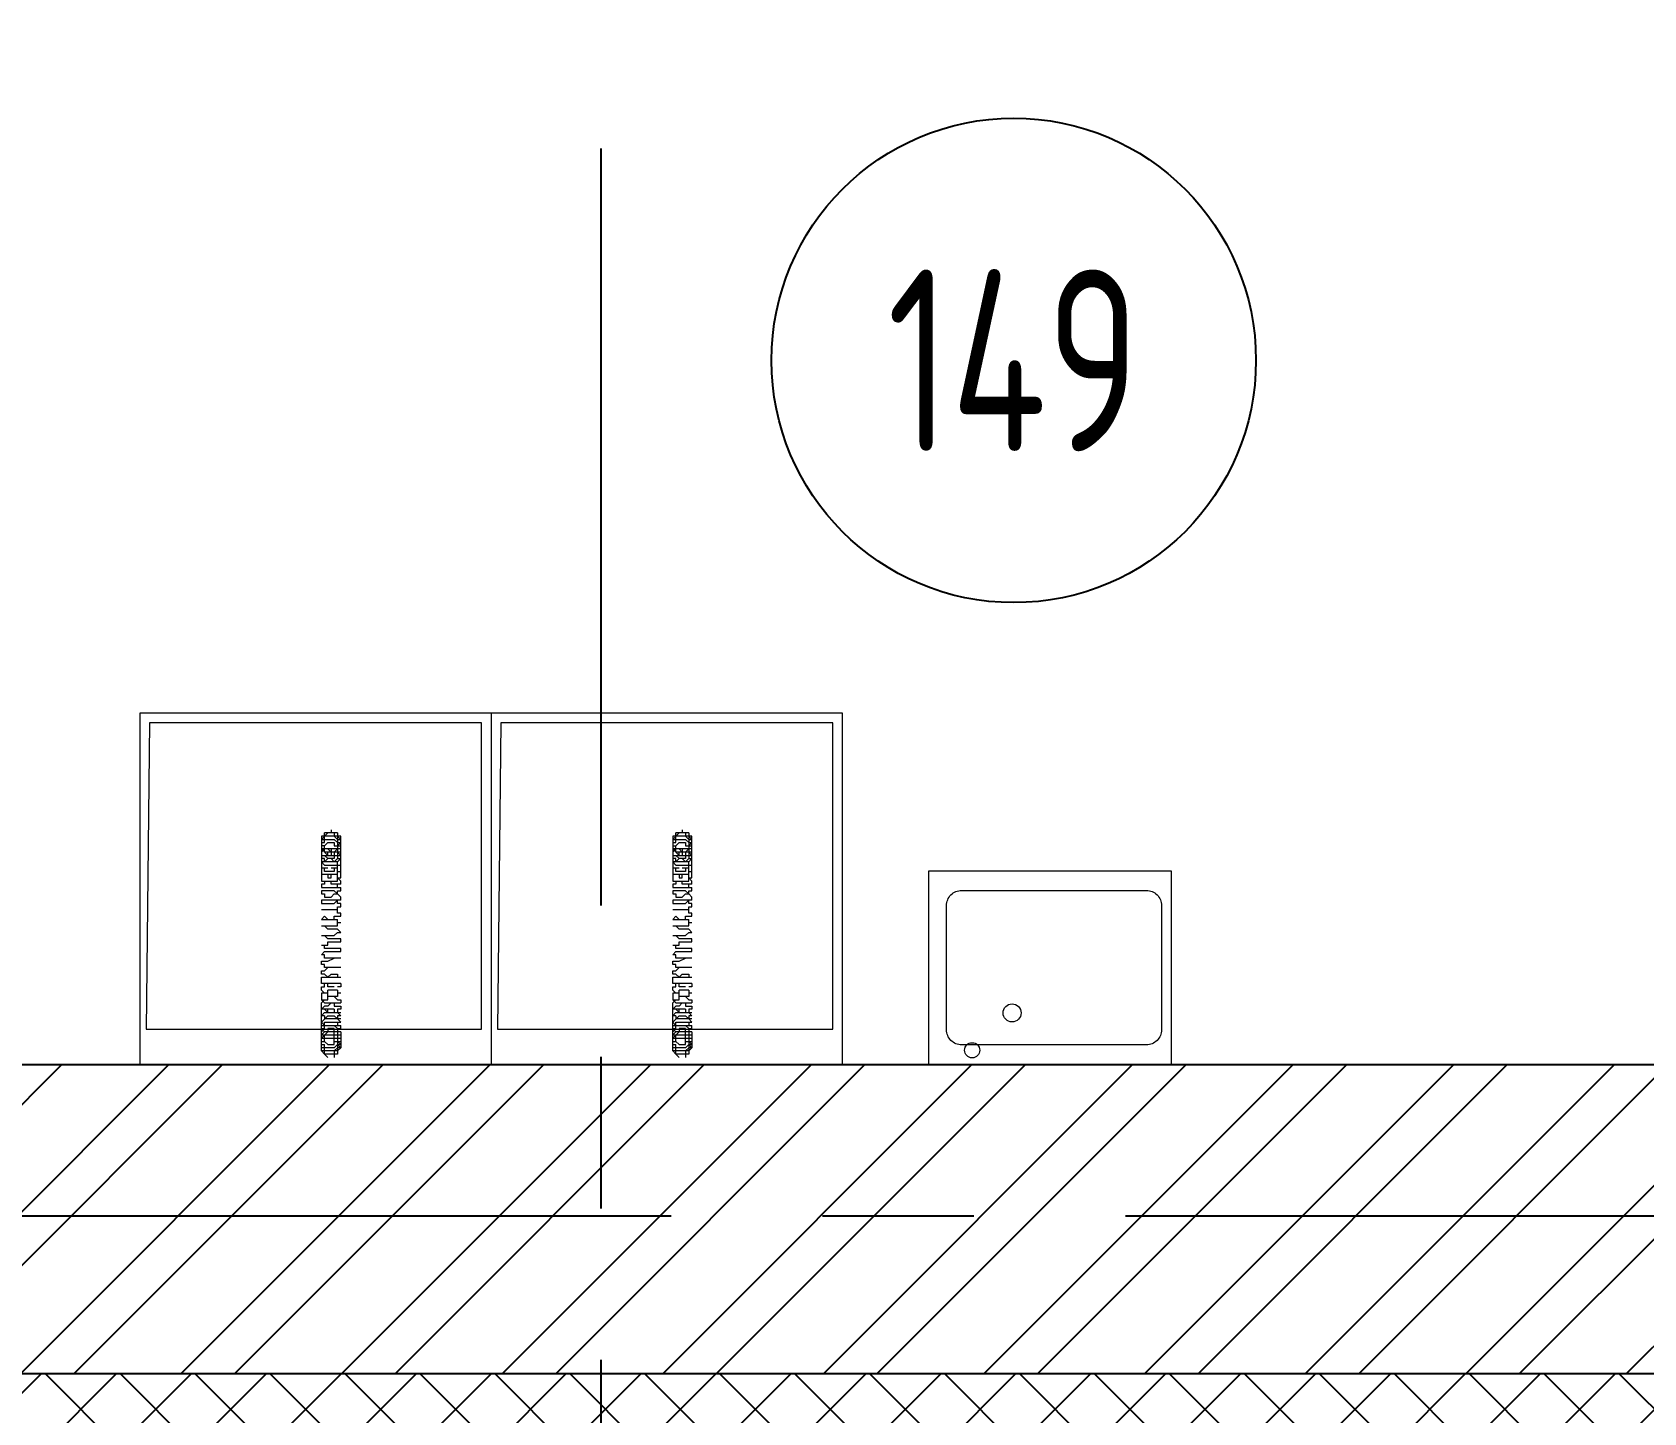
# Model space of a CAD drawing. Header units: millimetres. Extents: x -9318 to 9016603, y 0 to 838141.
# Drawn here: x 59463 to 62124, y 202683 to 204962 of the extents above; entities that cross this region are included whole.
import ezdxf
from ezdxf import colors
from ezdxf.entities.mleader import LeaderData, LeaderLine
from ezdxf.enums import TextEntityAlignment as Align
from ezdxf.math import Vec2, Vec3

# ---------------------------------------------------------------- set-up
doc = ezdxf.new("R2010")
doc.units = ezdxf.units.MM
doc.linetypes.add('CENTER', pattern=[2, 1.25, -0.25, 0.25, -0.25])
doc.layers.add('АР_Номер помещения', color=1, linetype='Continuous', lineweight=25)
doc.styles.add('ISOCPEUR', font='isocpeur.ttf', dxfattribs={"width": 0.7})

# ---------------------------------------------------------------- blocks, each defined once
blk = doc.blocks.new('_DotSmall')
at = {"color": 8, "linetype": 'ByBlock', "const_width": 0.5}
blk.add_lwpolyline([(-0.0625, 0, 1), (0.0625, 0, 1)], format="xyb", close=True, dxfattribs=at)
blk = doc.blocks.new('*U511')
at = {"layer": 'АР_Номер помещения', "color": 8}
blk.add_circle((2696.7, -2878.4), 400, dxfattribs=at)
at = {"color": 8, "style": 'ISOCPEUR', "width": 0.7, "flags": 1}
blk.add_attdef('КАТЕГОРИЯ', (-499.2, -2092.2), '', height=250, dxfattribs=at)
at = {"layer": 'АР_Номер помещения', "color": 8, "style": 'ISOCPEUR', "width": 0.7}
blk.add_attdef('НОМЕР_ПОМЕЩЕНИЯ', text='', height=300, dxfattribs=at).set_placement((2696.7, -2878.4), align=Align.MIDDLE_CENTER)

msp = doc.modelspace()

# ---------------------------------------------------------------- hatches: boundary and pattern name
at = {"ltscale": 100}
h = msp.add_hatch(dxfattribs=at)
h.set_pattern_fill('ANSI37', color=256, scale=700)
h.set_pattern_definition([(45, (-912958.055, 251320.1), (-61.871843, 61.871843), []), (135, (-912958.055, 251320.1), (-61.871843, -61.871843), [])])
h.paths.add_polyline_path([(56992.05, 212997.96), (57142.05, 212997.96), (57142.02, 212997.96), (56992.02, 212997.96)])
h.paths.add_polyline_path([(57142.03, 203645.25), (56992.03, 203645.25), (56992.03, 202597.96), (62931.91, 202597.96), (62931.92, 202497.96), (63081.92, 202497.96), (63081.92, 202747.96), (57142.03, 202747.96)])
h.paths.add_polyline_path([(57142.03, 203747.96), (56992.03, 203747.96), (56992.03, 203645.25), (57142.03, 203645.25)])
h.paths.add_polyline_path([(57142.03, 206837.96), (56992.03, 206837.96), (56992.03, 204927.96), (57142.03, 204927.96)])
h.paths.add_polyline_path([(57142.03, 209917.96), (56992.03, 209917.96), (56992.03, 208017.96), (57142.03, 208017.96)])
h.paths.add_polyline_path([(56992.03, 211097.96), (57142.03, 211097.96), (57142.03, 212997.96), (56992.03, 212997.96)])
h = msp.add_hatch(dxfattribs=at)
h.set_pattern_fill('ANSI32', color=256, scale=500)
h.set_pattern_definition([(45, (-887844.57, 261230.07), (-132.58252, 132.58252), []), (45, (-887756.18, 261230.07), (-132.58252, 132.58252), [])])
h.paths.add_polyline_path([(57652.03, 203682.96), (57142.03, 203682.96), (57142.03, 202747.96), (63081.91, 202747.96), (63082.03, 202497.96), (63722.03, 202497.96), (63721.91, 203257.96), (57652.03, 203257.96)])

# ---------------------------------------------------------------- linework, layer by layer
at = {"linetype": 'CENTER', "ltscale": 1000}
for p, q in [((60402.03, 230770.43), (60402.03, 175038.08)), ((51268.34, 203007.96), (134446.74, 203007.96))]:
    msp.add_line(p, q, dxfattribs=at)
at = {"lineweight": 0}
for p, q in [((59972.65, 203635.05, 0), (59940.88, 203635.05, 0)), ((59972.65, 203566.23, 0), (59972.65, 203635.05, 0)), ((60552.64, 203635.05, 0), (60520.87, 203635.05, 0)), ((60552.64, 203566.23, 0), (60552.64, 203635.05, 0)), ((59972.65, 203613.88, 0), (59940.88, 203613.88, 0)), ((59956.76, 203613.88, 0), (59956.76, 203603.29, 0)), ((60552.64, 203613.88, 0), (60520.87, 203613.88, 0)), ((60536.75, 203613.88, 0), (60536.75, 203603.29, 0)), ((59940.88, 203603.29, 0), (59972.65, 203603.29, 0)), ((59967.35, 203592.7, 0), (59940.88, 203592.7, 0)), ((59946.18, 203587.41, 0), (59972.65, 203587.41, 0)), ((60520.87, 203603.29, 0), (60552.64, 203603.29, 0)), ((60547.34, 203592.7, 0), (60520.87, 203592.7, 0)), ((60526.17, 203587.41, 0), (60552.64, 203587.41, 0)), ((59940.88, 203550.35, 0), (59972.65, 203550.35, 0)), ((60520.87, 203550.35, 0), (60552.64, 203550.35, 0)), ((59940.88, 203497.41, 0), (59967.35, 203497.41, 0)), ((60520.87, 203497.41, 0), (60547.34, 203497.41, 0)), ((59940.88, 203402.11, 0), (59972.65, 203402.11, 0)), ((60520.87, 203402.11, 0), (60552.64, 203402.11, 0)), ((59940.88, 203280.35, 0), (59940.88, 203359.76, 0)), ((59962.06, 203349.17, 0), (59940.88, 203349.17, 0)), ((59946.18, 203359.76, 0), (59972.65, 203359.76, 0)), ((60520.87, 203280.35, 0), (60520.87, 203359.76, 0)), ((60542.05, 203349.17, 0), (60520.87, 203349.17, 0)), ((60526.17, 203359.76, 0), (60552.64, 203359.76, 0)), ((59972.65, 203333.29, 0), (59946.18, 203333.29, 0)), ((59946.18, 203328, 0), (59972.65, 203328, 0)), ((59967.35, 203317.41, 0), (59967.35, 203275.06, 0)), ((60552.64, 203333.29, 0), (60526.17, 203333.29, 0)), ((60526.17, 203328, 0), (60552.64, 203328, 0)), ((60547.34, 203317.41, 0), (60547.34, 203275.06, 0)), ((59972.65, 203312.12, 0), (59972.65, 203285.65, 0)), ((60552.64, 203312.12, 0), (60552.64, 203285.65, 0)), ((59962.06, 203285.65, 0), (59940.88, 203285.65, 0)), ((59967.35, 203280.35, 0), (59940.88, 203280.35, 0)), ((59962.06, 203280.35, 0), (59962.06, 203269.76, 0)), ((60542.05, 203285.65, 0), (60520.87, 203285.65, 0)), ((60547.34, 203280.35, 0), (60520.87, 203280.35, 0)), ((60542.05, 203280.35, 0), (60542.05, 203269.76, 0))]:
    msp.add_line(p, q, dxfattribs=at)
at = {"ltscale": 100}
for p, q in [((57652.03, 203257.96), (63721.91, 203257.96)), ((57142.03, 202747.96), (63081.91, 202747.96))]:
    msp.add_line(p, q, dxfattribs=at)
at = {"lineweight": 0}
for points in [[(60800.95, 203837.95), (59640.97, 203837.95), (59640.97, 203257.96), (60800.95, 203257.96)], [(60220.96, 203837.95), (60220.96, 203257.96)], [(60800.95, 203257.96), (60800.95, 203837.95)]]:
    msp.add_lwpolyline(points, dxfattribs=at)
for points in [[(60205.08, 203316.19), (60205.08, 203822.06), (59656.85, 203822.06), (59651.56, 203316.19)], [(60785.07, 203316.19), (60785.07, 203822.06), (60236.84, 203822.06), (60231.55, 203316.19)], [(61343.95, 203257.96), (60943.95, 203257.96), (60943.95, 203577.96), (61343.95, 203577.96)]]:
    msp.add_lwpolyline(points, close=True, dxfattribs=at)
at = {"lineweight": 0, "elevation": 0}
for points in [[(59940.88, 203624.46), (59946.18, 203624.46), (59946.18, 203640.35)], [(59940.88, 203629.76), (59951.47, 203640.35)], [(59940.88, 203635.05), (59940.88, 203560.94), (59967.35, 203560.94), (59967.35, 203592.7)], [(59967.35, 203640.35), (59946.18, 203640.35)], [(59956.76, 203645.64), (59956.76, 203640.35)], [(59962.06, 203640.35), (59962.06, 203635.05)], [(59962.06, 203635.05), (59967.35, 203629.76)], [(59967.35, 203640.35), (59967.35, 203597.99), (59972.65, 203597.99)], [(59972.65, 203629.76), (59967.35, 203635.05)], [(60520.87, 203624.46), (60526.17, 203624.46), (60526.17, 203640.35)], [(60520.87, 203629.76), (60531.46, 203640.35)], [(60520.87, 203635.05), (60520.87, 203560.94), (60547.34, 203560.94), (60547.34, 203592.7)], [(60547.34, 203640.35), (60526.17, 203640.35)], [(60536.75, 203645.64), (60536.75, 203640.35)], [(60542.05, 203640.35), (60542.05, 203635.05)], [(60542.05, 203635.05), (60547.34, 203629.76)], [(60547.34, 203640.35), (60547.34, 203597.99), (60552.64, 203597.99)], [(60552.64, 203629.76), (60547.34, 203635.05)], [(59940.88, 203629.76), (59962.06, 203629.76)], [(59946.18, 203619.17), (59940.88, 203619.17)], [(59940.88, 203608.58), (59946.18, 203613.88)], [(59951.47, 203603.29), (59940.88, 203613.88)], [(59946.18, 203619.17), (59951.47, 203624.46), (59962.06, 203624.46), (59962.06, 203619.17), (59972.65, 203619.17)], [(59972.65, 203608.58), (59946.18, 203608.58), (59946.18, 203619.17)], [(59962.06, 203608.58), (59962.06, 203597.99), (59951.47, 203597.99), (59946.18, 203603.29)], [(59951.47, 203613.88), (59956.76, 203608.58)], [(59951.47, 203603.29), (59951.47, 203608.58)], [(59962.06, 203629.76), (59967.35, 203624.46)], [(59967.35, 203613.88), (59962.06, 203608.58)], [(59967.35, 203629.76), (59972.65, 203629.76)], [(59967.35, 203619.17), (59972.65, 203624.46)], [(59967.35, 203624.46), (59972.65, 203624.46)], [(59972.65, 203603.29), (59967.35, 203608.58)], [(60520.87, 203629.76), (60542.05, 203629.76)], [(60520.87, 203619.17), (60526.17, 203619.17)], [(60520.87, 203608.58), (60526.17, 203613.88)], [(60531.46, 203603.29), (60520.87, 203613.88)], [(60526.17, 203619.17), (60531.46, 203624.46), (60542.05, 203624.46), (60542.05, 203619.17), (60552.64, 203619.17)], [(60552.64, 203608.58), (60526.17, 203608.58), (60526.17, 203619.17)], [(60542.05, 203608.58), (60542.05, 203597.99), (60531.46, 203597.99), (60526.17, 203603.29)], [(60531.46, 203613.88), (60536.75, 203608.58)], [(60531.46, 203603.29), (60531.46, 203608.58)], [(60542.05, 203629.76), (60547.34, 203624.46)], [(60547.34, 203613.88), (60542.05, 203608.58)], [(60547.34, 203629.76), (60552.64, 203629.76)], [(60547.34, 203619.17), (60552.64, 203624.46)], [(60547.34, 203624.46), (60552.64, 203624.46)], [(60552.64, 203603.29), (60547.34, 203608.58)], [(59946.18, 203592.7), (59946.18, 203597.99), (59940.88, 203597.99)], [(59940.88, 203592.7), (59946.18, 203587.41)], [(59951.47, 203582.11), (59940.88, 203582.11)], [(59951.47, 203597.99), (59946.18, 203592.7)], [(59962.06, 203582.11), (59962.06, 203576.82), (59946.18, 203576.82), (59946.18, 203582.11)], [(59962.06, 203592.7), (59956.76, 203597.99)], [(59967.35, 203582.11), (59956.76, 203582.11)], [(59967.35, 203597.99), (59962.06, 203592.7)], [(59967.35, 203592.7), (59972.65, 203597.99)], [(60526.17, 203592.7), (60526.17, 203597.99), (60520.87, 203597.99)], [(60520.87, 203592.7), (60526.17, 203587.41)], [(60531.46, 203582.11), (60520.87, 203582.11)], [(60531.46, 203597.99), (60526.17, 203592.7)], [(60542.05, 203582.11), (60542.05, 203576.82), (60526.17, 203576.82), (60526.17, 203582.11)], [(60542.05, 203592.7), (60536.75, 203597.99)], [(60547.34, 203582.11), (60536.75, 203582.11)], [(60547.34, 203597.99), (60542.05, 203592.7)], [(60547.34, 203592.7), (60552.64, 203597.99)], [(59967.35, 203571.52), (59940.88, 203571.52)], [(59946.18, 203560.94), (59946.18, 203555.64), (59940.88, 203555.64), (59940.88, 203550.35)], [(59951.47, 203571.52), (59951.47, 203566.23), (59956.76, 203566.23), (59956.76, 203571.52)], [(59972.65, 203555.64), (59956.76, 203555.64), (59956.76, 203560.94)], [(59967.35, 203576.82), (59972.65, 203576.82)], [(59967.35, 203566.23), (59972.65, 203566.23)], [(59972.65, 203555.64), (59972.65, 203560.94), (59967.35, 203566.23)], [(59967.35, 203550.35), (59967.35, 203555.64)], [(60547.34, 203571.52), (60520.87, 203571.52)], [(60526.17, 203560.94), (60526.17, 203555.64), (60520.87, 203555.64), (60520.87, 203550.35)], [(60531.46, 203571.52), (60531.46, 203566.23), (60536.75, 203566.23), (60536.75, 203571.52)], [(60552.64, 203555.64), (60536.75, 203555.64), (60536.75, 203560.94)], [(60547.34, 203576.82), (60552.64, 203576.82)], [(60547.34, 203566.23), (60552.64, 203566.23)], [(60552.64, 203555.64), (60552.64, 203560.94), (60547.34, 203566.23)], [(60547.34, 203550.35), (60547.34, 203555.64)], [(59972.65, 203529.17), (59972.65, 203534.47), (59967.35, 203539.76), (59962.06, 203545.05), (59940.88, 203545.05), (59940.88, 203539.76), (59946.18, 203539.76), (59946.18, 203534.47), (59956.76, 203534.47), (59962.06, 203539.76), (59967.35, 203539.76), (59967.35, 203545.05), (59972.65, 203545.05), (59972.65, 203550.35)], [(59972.65, 203529.17), (59940.88, 203529.17), (59940.88, 203523.88), (59962.06, 203523.88), (59967.35, 203529.17)], [(59967.35, 203518.58), (59972.65, 203518.58), (59972.65, 203523.88), (59967.35, 203523.88), (59967.35, 203529.17)], [(60552.64, 203529.17), (60552.64, 203534.47), (60547.34, 203539.76), (60542.05, 203545.05), (60520.87, 203545.05), (60520.87, 203539.76), (60526.17, 203539.76), (60526.17, 203534.47), (60536.75, 203534.47), (60542.05, 203539.76), (60547.34, 203539.76), (60547.34, 203545.05), (60552.64, 203545.05), (60552.64, 203550.35)], [(60552.64, 203529.17), (60520.87, 203529.17), (60520.87, 203523.88), (60542.05, 203523.88), (60547.34, 203529.17)], [(60547.34, 203518.58), (60552.64, 203518.58), (60552.64, 203523.88), (60547.34, 203523.88), (60547.34, 203529.17)], [(59967.35, 203513.29), (59940.88, 203513.29)], [(59951.47, 203497.41), (59946.18, 203502.7), (59940.88, 203497.41)], [(59962.06, 203497.41), (59962.06, 203502.7), (59972.65, 203502.7), (59972.65, 203508), (59967.35, 203508), (59967.35, 203518.58)], [(60547.34, 203513.29), (60520.87, 203513.29)], [(60531.46, 203497.41), (60526.17, 203502.7), (60520.87, 203497.41)], [(60542.05, 203497.41), (60542.05, 203502.7), (60552.64, 203502.7), (60552.64, 203508), (60547.34, 203508), (60547.34, 203518.58)], [(59940.88, 203486.82), (59967.35, 203486.82), (59967.35, 203497.41)], [(59940.88, 203470.94), (59962.06, 203470.94), (59967.35, 203476.23), (59972.65, 203476.23), (59967.35, 203481.53), (59951.47, 203481.53), (59946.18, 203486.82)], [(59972.65, 203492.11), (59967.35, 203492.11)], [(60520.87, 203486.82), (60547.34, 203486.82), (60547.34, 203497.41)], [(60520.87, 203470.94), (60542.05, 203470.94), (60547.34, 203476.23), (60552.64, 203476.23), (60547.34, 203481.53), (60531.46, 203481.53), (60526.17, 203486.82)], [(60552.64, 203492.11), (60547.34, 203492.11)], [(59940.88, 203455.05), (59951.47, 203455.05), (59951.47, 203460.35), (59972.65, 203460.35), (59972.65, 203465.64), (59951.47, 203465.64), (59946.18, 203470.94)], [(59972.65, 203433.88), (59946.18, 203433.88), (59946.18, 203439.17), (59940.88, 203439.17), (59946.18, 203444.47), (59972.65, 203444.47), (59972.65, 203449.76)], [(59972.65, 203449.76), (59946.18, 203449.76), (59946.18, 203455.05)], [(60520.87, 203455.05), (60531.46, 203455.05), (60531.46, 203460.35), (60552.64, 203460.35), (60552.64, 203465.64), (60531.46, 203465.64), (60526.17, 203470.94)], [(60552.64, 203433.88), (60526.17, 203433.88), (60526.17, 203439.17), (60520.87, 203439.17), (60526.17, 203444.47), (60552.64, 203444.47), (60552.64, 203449.76)], [(60552.64, 203449.76), (60526.17, 203449.76), (60526.17, 203455.05)], [(59972.65, 203418), (59946.18, 203418), (59946.18, 203423.29), (59940.88, 203423.29), (59940.88, 203428.58), (59951.47, 203428.58), (59962.06, 203433.88)], [(60552.64, 203418), (60526.17, 203418), (60526.17, 203423.29), (60520.87, 203423.29), (60520.87, 203428.58), (60531.46, 203428.58), (60542.05, 203433.88)], [(59951.47, 203402.11), (59946.18, 203407.41), (59940.88, 203407.41), (59940.88, 203412.7), (59946.18, 203412.7), (59951.47, 203418)], [(59972.65, 203391.53), (59940.88, 203391.53), (59940.88, 203402.11)], [(59951.47, 203402.11), (59956.76, 203407.41), (59967.35, 203407.41), (59967.35, 203402.11)], [(60531.46, 203402.11), (60526.17, 203407.41), (60520.87, 203407.41), (60520.87, 203412.7), (60526.17, 203412.7), (60531.46, 203418)], [(60552.64, 203391.53), (60520.87, 203391.53), (60520.87, 203402.11)], [(60531.46, 203402.11), (60536.75, 203407.41), (60547.34, 203407.41), (60547.34, 203402.11)], [(59946.18, 203375.64), (59940.88, 203380.94), (59940.88, 203386.23), (59946.18, 203386.23), (59946.18, 203391.53)], [(59940.88, 203365.06), (59951.47, 203365.06), (59951.47, 203380.94)], [(59951.47, 203375.64), (59940.88, 203375.64), (59940.88, 203365.06), (59946.18, 203359.76)], [(59962.06, 203386.23), (59951.47, 203386.23), (59951.47, 203391.53)], [(59967.35, 203380.94), (59967.35, 203370.35), (59951.47, 203370.35)], [(59967.35, 203380.94), (59951.47, 203380.94)], [(59962.06, 203370.35), (59967.35, 203365.06), (59972.65, 203365.06), (59972.65, 203359.76)], [(59972.65, 203391.53), (59972.65, 203386.23), (59967.35, 203386.23)], [(59972.65, 203375.64), (59967.35, 203375.64)], [(60526.17, 203375.64), (60520.87, 203380.94), (60520.87, 203386.23), (60526.17, 203386.23), (60526.17, 203391.53)], [(60520.87, 203365.06), (60531.46, 203365.06), (60531.46, 203380.94)], [(60531.46, 203375.64), (60520.87, 203375.64), (60520.87, 203365.06), (60526.17, 203359.76)], [(60542.05, 203386.23), (60531.46, 203386.23), (60531.46, 203391.53)], [(60547.34, 203380.94), (60547.34, 203370.35), (60531.46, 203370.35)], [(60547.34, 203380.94), (60531.46, 203380.94)], [(60542.05, 203370.35), (60547.34, 203365.06), (60552.64, 203365.06), (60552.64, 203359.76)], [(60552.64, 203391.53), (60552.64, 203386.23), (60547.34, 203386.23)], [(60552.64, 203375.64), (60547.34, 203375.64)], [(59940.88, 203359.76), (59946.18, 203365.06)], [(59956.76, 203359.76), (59951.47, 203354.47), (59946.18, 203354.47), (59940.88, 203349.17)], [(59940.88, 203338.59), (59946.18, 203343.88), (59972.65, 203343.88)], [(59951.47, 203343.88), (59946.18, 203349.17)], [(59951.47, 203343.88), (59951.47, 203349.17)], [(59962.06, 203359.76), (59962.06, 203354.47), (59972.65, 203354.47), (59972.65, 203349.17), (59967.35, 203349.17), (59967.35, 203343.88)], [(59962.06, 203349.17), (59962.06, 203343.88)], [(59967.35, 203343.88), (59972.65, 203338.59), (59967.35, 203338.59), (59967.35, 203333.29)], [(60520.87, 203359.76), (60526.17, 203365.06)], [(60536.75, 203359.76), (60531.46, 203354.47), (60526.17, 203354.47), (60520.87, 203349.17)], [(60520.87, 203338.59), (60526.17, 203343.88), (60552.64, 203343.88)], [(60531.46, 203343.88), (60526.17, 203349.17)], [(60531.46, 203343.88), (60531.46, 203349.17)], [(60542.05, 203359.76), (60542.05, 203354.47), (60552.64, 203354.47), (60552.64, 203349.17), (60547.34, 203349.17), (60547.34, 203343.88)], [(60542.05, 203349.17), (60542.05, 203343.88)], [(60547.34, 203343.88), (60552.64, 203338.59), (60547.34, 203338.59), (60547.34, 203333.29)], [(59940.88, 203328), (59951.47, 203338.59), (59962.06, 203338.59), (59967.35, 203333.29)], [(59946.18, 203338.59), (59940.88, 203338.59)], [(59946.18, 203322.7), (59940.88, 203328)], [(59940.88, 203317.41), (59946.18, 203317.41), (59946.18, 203328)], [(59940.88, 203322.7), (59972.65, 203322.7)], [(59972.65, 203312.12), (59946.18, 203312.12), (59940.88, 203317.41)], [(59946.18, 203317.41), (59940.88, 203312.12)], [(59946.18, 203338.59), (59946.18, 203333.29)], [(59946.18, 203296.23), (59951.47, 203290.94), (59962.06, 203290.94), (59962.06, 203317.41)], [(59962.06, 203317.41), (59951.47, 203317.41), (59951.47, 203312.12)], [(59967.35, 203317.41), (59962.06, 203322.7)], [(59967.35, 203333.29), (59972.65, 203328)], [(59967.35, 203328), (59967.35, 203322.7)], [(59967.35, 203317.41), (59972.65, 203317.41), (59972.65, 203322.7)], [(60520.87, 203328), (60531.46, 203338.59), (60542.05, 203338.59), (60547.34, 203333.29)], [(60526.17, 203338.59), (60520.87, 203338.59)], [(60526.17, 203322.7), (60520.87, 203328)], [(60520.87, 203317.41), (60526.17, 203317.41), (60526.17, 203328)], [(60520.87, 203322.7), (60552.64, 203322.7)], [(60552.64, 203312.12), (60526.17, 203312.12), (60520.87, 203317.41)], [(60526.17, 203317.41), (60520.87, 203312.12)], [(60526.17, 203338.59), (60526.17, 203333.29)], [(60526.17, 203296.23), (60531.46, 203290.94), (60542.05, 203290.94), (60542.05, 203317.41)], [(60542.05, 203317.41), (60531.46, 203317.41), (60531.46, 203312.12)], [(60547.34, 203317.41), (60542.05, 203322.7)], [(60547.34, 203333.29), (60552.64, 203328)], [(60547.34, 203328), (60547.34, 203322.7)], [(60547.34, 203317.41), (60552.64, 203317.41), (60552.64, 203322.7)], [(59940.88, 203306.82), (59946.18, 203312.12)], [(59940.88, 203301.53), (59951.47, 203312.12)], [(59940.88, 203306.82), (59972.65, 203306.82)], [(59940.88, 203296.23), (59946.18, 203296.23), (59946.18, 203306.82)], [(59940.88, 203301.53), (59972.65, 203301.53)], [(59940.88, 203290.94), (59946.18, 203290.94)], [(59946.18, 203275.06), (59946.18, 203290.94)], [(59962.06, 203296.23), (59972.65, 203296.23)], [(59962.06, 203285.65), (59967.35, 203290.94)], [(59967.35, 203296.23), (59972.65, 203290.94)], [(59967.35, 203290.94), (59972.65, 203285.65), (59967.35, 203280.35)], [(59967.35, 203290.94), (59972.65, 203290.94)], [(60520.87, 203306.82), (60526.17, 203312.12)], [(60520.87, 203301.53), (60531.46, 203312.12)], [(60520.87, 203306.82), (60552.64, 203306.82)], [(60520.87, 203296.23), (60526.17, 203296.23), (60526.17, 203306.82)], [(60520.87, 203301.53), (60552.64, 203301.53)], [(60520.87, 203290.94), (60526.17, 203290.94)], [(60526.17, 203275.06), (60526.17, 203290.94)], [(60542.05, 203296.23), (60552.64, 203296.23)], [(60542.05, 203285.65), (60547.34, 203290.94)], [(60547.34, 203296.23), (60552.64, 203290.94)], [(60547.34, 203290.94), (60552.64, 203285.65), (60547.34, 203280.35)], [(60547.34, 203290.94), (60552.64, 203290.94)], [(59967.35, 203275.06), (59946.18, 203275.06), (59940.88, 203280.35)], [(59951.47, 203269.76), (59946.18, 203275.06)], [(59967.35, 203285.65), (59962.06, 203280.35)], [(59972.65, 203285.65), (59967.35, 203285.65)], [(60547.34, 203275.06), (60526.17, 203275.06), (60520.87, 203280.35)], [(60531.46, 203269.76), (60526.17, 203275.06)], [(60547.34, 203285.65), (60542.05, 203280.35)], [(60552.64, 203285.65), (60547.34, 203285.65)]]:
    msp.add_lwpolyline(points, dxfattribs=at)
at = {"lineweight": 0}
msp.add_lwpolyline([(61302.99, 203290.46), (60997.99, 203290.46, -0.4142136), (60972.99, 203315.46), (60972.99, 203520.46, -0.4142136), (60997.99, 203545.46), (61302.99, 203545.46, -0.4142136), (61327.99, 203520.46), (61327.99, 203315.46, -0.4142136)], format="xyb", close=True, dxfattribs=at)
for centre, radius in [((61081.29, 203343.31), 14.92), ((61015.31, 203281.5), 12.53)]:
    msp.add_circle(centre, radius, dxfattribs=at)

# ---------------------------------------------------------------- block references
ref = msp.add_blockref('*U511', (58387.22, 207299.05))
ref.add_attrib('НОМЕР_ПОМЕЩЕНИЯ', '149', dxfattribs={"layer": 'АР_Номер помещения', "color": 8, "height": 300, "style": 'ISOCPEUR', "width": 0.7}).set_placement((61083.9, 204420.62), align=Align.MIDDLE_CENTER)

# ---------------------------------------------------------------- leaders
ml = msp.add_multileader_mtext('Standard')
ml.set_content('+13,200', color=8, style='ISOCPEUR')
ml.set_leader_properties(color=8, linetype='Continuous', lineweight=-1)
ml.set_arrow_properties(name='DOTSMALL')
ml.build(insert=Vec2(0, 0))
ml.multileader.update_dxf_attribs({"has_text_frame": 1, "text_left_attachment_type": 4, "text_right_attachment_type": 4, "dogleg_length": 100, "arrow_head_size": 180})
ctx = ml.context
ctx.base_point, ctx.char_height, ctx.arrow_head_size, ctx.landing_gap_size, ctx.plane_origin = Vec3(93068.63, 826103.47), 250, 180, 50, Vec3(90907.41, 825512.23)
ctx.left_attachment, ctx.right_attachment = 4, 4
notes = []
notes.append((ctx, [(0, (0, 0, 0), (0, 0), (1, 0), 1, [])]))
ctx.mtext.insert, ctx.mtext.width, ctx.mtext.line_spacing_style, ctx.mtext.flow_direction = Vec3(93118.63, 826436.81), 852.697, 2, 5
ml = msp.add_multileader_mtext('Standard')
ml.set_content('+11,550', color=8, style='ISOCPEUR')
ml.set_leader_properties(color=8, linetype='Continuous', lineweight=-1)
ml.set_arrow_properties(name='DOTSMALL')
ml.build(insert=Vec2(0, 0))
ml.multileader.update_dxf_attribs({"has_text_frame": 1, "text_left_attachment_type": 4, "text_right_attachment_type": 4, "dogleg_length": 100, "arrow_head_size": 180})
ctx = ml.context
ctx.base_point, ctx.char_height, ctx.arrow_head_size, ctx.landing_gap_size, ctx.plane_origin = Vec3(88068.63, 825358.47), 250, 180, 50, Vec3(85907.41, 824767.23)
ctx.left_attachment, ctx.right_attachment = 4, 4
notes.append((ctx, [(0, (0, 0, 0), (0, 0), (1, 0), 1, [])]))
ctx.mtext.insert, ctx.mtext.width, ctx.mtext.line_spacing_style, ctx.mtext.flow_direction = Vec3(88118.63, 825691.81), 852.697, 2, 5
ml = msp.add_multileader_mtext('Standard')
ml.set_content('+13,700', color=8, style='ISOCPEUR')
ml.set_leader_properties(color=8, linetype='Continuous', lineweight=-1)
ml.set_arrow_properties(name='DOTSMALL')
ml.build(insert=Vec2(0, 0))
ml.multileader.update_dxf_attribs({"has_text_frame": 1, "text_left_attachment_type": 4, "text_right_attachment_type": 4, "dogleg_length": 100, "arrow_head_size": 180})
ctx = ml.context
ctx.base_point, ctx.char_height, ctx.arrow_head_size, ctx.landing_gap_size, ctx.plane_origin = Vec3(118053.07, 658154.33), 250, 180, 50, Vec3(117803.7, 657493.51)
ctx.left_attachment, ctx.right_attachment = 4, 4
notes.append((ctx, [(0, (0, 0, 0), (0, 0), (1, 0), 1, [])]))
ctx.mtext.insert, ctx.mtext.width, ctx.mtext.line_spacing_style, ctx.mtext.flow_direction = Vec3(118103.07, 658487.66), 852.697, 2, 5
ml = msp.add_multileader_mtext('Standard')
ml.set_content('+13,700', color=8, style='ISOCPEUR')
ml.set_leader_properties(color=8, linetype='Continuous', lineweight=-1)
ml.set_arrow_properties(name='DOTSMALL')
ml.build(insert=Vec2(0, 0))
ml.multileader.update_dxf_attribs({"has_text_frame": 1, "text_left_attachment_type": 4, "text_right_attachment_type": 4, "dogleg_length": 100, "arrow_head_size": 180})
ctx = ml.context
ctx.base_point, ctx.char_height, ctx.arrow_head_size, ctx.landing_gap_size, ctx.plane_origin = Vec3(79585.57, 658000.47), 250, 180, 50, Vec3(77424.36, 657409.23)
ctx.left_attachment, ctx.right_attachment = 4, 4
notes.append((ctx, [(0, (0, 0, 0), (0, 0), (1, 0), 1, [])]))
ctx.mtext.insert, ctx.mtext.width, ctx.mtext.line_spacing_style, ctx.mtext.flow_direction = Vec3(79635.57, 658333.81), 852.697, 2, 5
ml = msp.add_multileader_mtext('Standard')
ml.set_content('+15,850', color=8, style='ISOCPEUR')
ml.set_leader_properties(color=8, linetype='Continuous', lineweight=-1)
ml.set_arrow_properties(name='DOTSMALL')
ml.build(insert=Vec2(0, 0))
ml.multileader.update_dxf_attribs({"has_text_frame": 1, "text_left_attachment_type": 4, "text_right_attachment_type": 4, "dogleg_length": 100, "arrow_head_size": 180})
ctx = ml.context
ctx.base_point, ctx.char_height, ctx.arrow_head_size, ctx.landing_gap_size, ctx.plane_origin = Vec3(78411.29, 652860.4), 250, 180, 50, Vec3(78329.9, 651149.71)
ctx.left_attachment, ctx.right_attachment = 4, 4
notes.append((ctx, [(0, (0, 0, 0), (0, 0), (1, 0), 1, [])]))
ctx.mtext.insert, ctx.mtext.width, ctx.mtext.defined_height, ctx.mtext.line_spacing_style, ctx.mtext.flow_direction = Vec3(78461.29, 653193.74), 696.0353, 776.46, 2, 5
ml = msp.add_multileader_mtext('Standard')
ml.set_content('+15,850', color=8, style='ISOCPEUR')
ml.set_leader_properties(color=8, linetype='Continuous', lineweight=-1)
ml.set_arrow_properties(name='DOTSMALL')
ml.build(insert=Vec2(0, 0))
ml.multileader.update_dxf_attribs({"has_text_frame": 1, "text_left_attachment_type": 4, "text_right_attachment_type": 4, "dogleg_length": 100, "arrow_head_size": 180})
ctx = ml.context
ctx.base_point, ctx.char_height, ctx.arrow_head_size, ctx.landing_gap_size, ctx.plane_origin = Vec3(116043.29, 652621.27), 250, 180, 50, Vec3(116522.41, 649668.82)
ctx.left_attachment, ctx.right_attachment = 4, 4
notes.append((ctx, [(0, (0, 0, 0), (0, 0), (1, 0), 1, [])]))
ctx.mtext.insert, ctx.mtext.width, ctx.mtext.line_spacing_style, ctx.mtext.flow_direction = Vec3(116093.29, 652954.61), 852.697, 2, 5
ml = msp.add_multileader_mtext('Standard')
ml.set_content('+9,800', color=8, style='ISOCPEUR')
ml.set_leader_properties(color=8, linetype='Continuous', lineweight=-1)
ml.set_arrow_properties(name='DOTSMALL')
ml.build(insert=Vec2(0, 0))
ml.multileader.update_dxf_attribs({"has_text_frame": 1, "text_left_attachment_type": 4, "text_right_attachment_type": 4, "dogleg_length": 100, "arrow_head_size": 180})
ctx = ml.context
ctx.base_point, ctx.char_height, ctx.arrow_head_size, ctx.landing_gap_size, ctx.plane_origin = Vec3(118053.07, 538154.33), 250, 180, 50, Vec3(117803.7, 537493.51)
ctx.left_attachment, ctx.right_attachment = 4, 4
notes.append((ctx, [(0, (0, 0, 0), (0, 0), (1, 0), 1, [])]))
ctx.mtext.insert, ctx.mtext.width, ctx.mtext.line_spacing_style, ctx.mtext.flow_direction = Vec3(118103.07, 538487.66), 852.697, 2, 5
ml = msp.add_multileader_mtext('Standard')
ml.set_content('+9,800', color=8, style='ISOCPEUR')
ml.set_leader_properties(color=8, linetype='Continuous', lineweight=-1)
ml.set_arrow_properties(name='DOTSMALL')
ml.build(insert=Vec2(0, 0))
ml.multileader.update_dxf_attribs({"has_text_frame": 1, "text_left_attachment_type": 4, "text_right_attachment_type": 4, "dogleg_length": 100, "arrow_head_size": 180})
ctx = ml.context
ctx.base_point, ctx.char_height, ctx.arrow_head_size, ctx.landing_gap_size, ctx.plane_origin = Vec3(79585.57, 538000.47), 250, 180, 50, Vec3(77424.36, 537409.23)
ctx.left_attachment, ctx.right_attachment = 4, 4
notes.append((ctx, [(0, (0, 0, 0), (0, 0), (1, 0), 1, [])]))
ctx.mtext.insert, ctx.mtext.width, ctx.mtext.line_spacing_style, ctx.mtext.flow_direction = Vec3(79635.57, 538333.81), 852.697, 2, 5
ml = msp.add_multileader_mtext('Standard')
ml.set_content('+11,750', color=8, style='ISOCPEUR')
ml.set_leader_properties(color=8, linetype='Continuous', lineweight=-1)
ml.set_arrow_properties(name='DOTSMALL')
ml.build(insert=Vec2(0, 0))
ml.multileader.update_dxf_attribs({"has_text_frame": 1, "text_left_attachment_type": 4, "text_right_attachment_type": 4, "dogleg_length": 100, "arrow_head_size": 180})
ctx = ml.context
ctx.base_point, ctx.char_height, ctx.arrow_head_size, ctx.landing_gap_size, ctx.plane_origin = Vec3(78411.29, 532860.4), 250, 180, 50, Vec3(78329.9, 531149.71)
ctx.left_attachment, ctx.right_attachment = 4, 4
notes.append((ctx, [(0, (0, 0, 0), (0, 0), (1, 0), 1, [])]))
ctx.mtext.insert, ctx.mtext.width, ctx.mtext.defined_height, ctx.mtext.line_spacing_style, ctx.mtext.flow_direction = Vec3(78461.29, 533193.74), 696.0353, 776.46, 2, 5
ml = msp.add_multileader_mtext('Standard')
ml.set_content('+11,750', color=8, style='ISOCPEUR')
ml.set_leader_properties(color=8, linetype='Continuous', lineweight=-1)
ml.set_arrow_properties(name='DOTSMALL')
ml.build(insert=Vec2(0, 0))
ml.multileader.update_dxf_attribs({"has_text_frame": 1, "text_left_attachment_type": 4, "text_right_attachment_type": 4, "dogleg_length": 100, "arrow_head_size": 180})
ctx = ml.context
ctx.base_point, ctx.char_height, ctx.arrow_head_size, ctx.landing_gap_size, ctx.plane_origin = Vec3(116043.29, 532621.27), 250, 180, 50, Vec3(116522.41, 529668.82)
ctx.left_attachment, ctx.right_attachment = 4, 4
notes.append((ctx, [(0, (0, 0, 0), (0, 0), (1, 0), 1, [])]))
ctx.mtext.insert, ctx.mtext.width, ctx.mtext.line_spacing_style, ctx.mtext.flow_direction = Vec3(116093.29, 532954.61), 852.697, 2, 5
ml = msp.add_multileader_mtext('Standard')
ml.set_content('+7,850', color=8, style='ISOCPEUR')
ml.set_leader_properties(color=8, linetype='Continuous', lineweight=-1)
ml.set_arrow_properties(name='DOTSMALL')
ml.build(insert=Vec2(0, 0))
ml.multileader.update_dxf_attribs({"has_text_frame": 1, "text_left_attachment_type": 4, "text_right_attachment_type": 4, "dogleg_length": 100, "arrow_head_size": 180})
ctx = ml.context
ctx.base_point, ctx.char_height, ctx.arrow_head_size, ctx.landing_gap_size, ctx.plane_origin = Vec3(82569.71, 434646.78), 250, 180, 50, Vec3(82488.32, 433379.22)
ctx.left_attachment, ctx.right_attachment = 4, 4
notes.append((ctx, [(0, (0, 0, 0), (0, 0), (1, 0), 1, [])]))
ctx.mtext.insert, ctx.mtext.width, ctx.mtext.line_spacing_style, ctx.mtext.flow_direction = Vec3(82619.71, 434980.11), 595.5678, 2, 5
for ctx, leaders in notes:
    for number, flags, end, landing, length, lines in leaders:
        leader = LeaderData()
        leader.index, (leader.has_last_leader_line, leader.has_dogleg_vector, leader.attachment_direction) = number, flags
        leader.last_leader_point, leader.dogleg_vector, leader.dogleg_length = Vec3(end), Vec3(landing), length
        for number, points, colour, breaks in lines:
            line = LeaderLine()
            line.index, line.vertices, line.color, line.breaks = number, Vec3.list(points), colors.encode_raw_color(colour), breaks
            leader.lines.append(line)
        ctx.leaders.append(leader)

doc.saveas('drawing.dxf')
